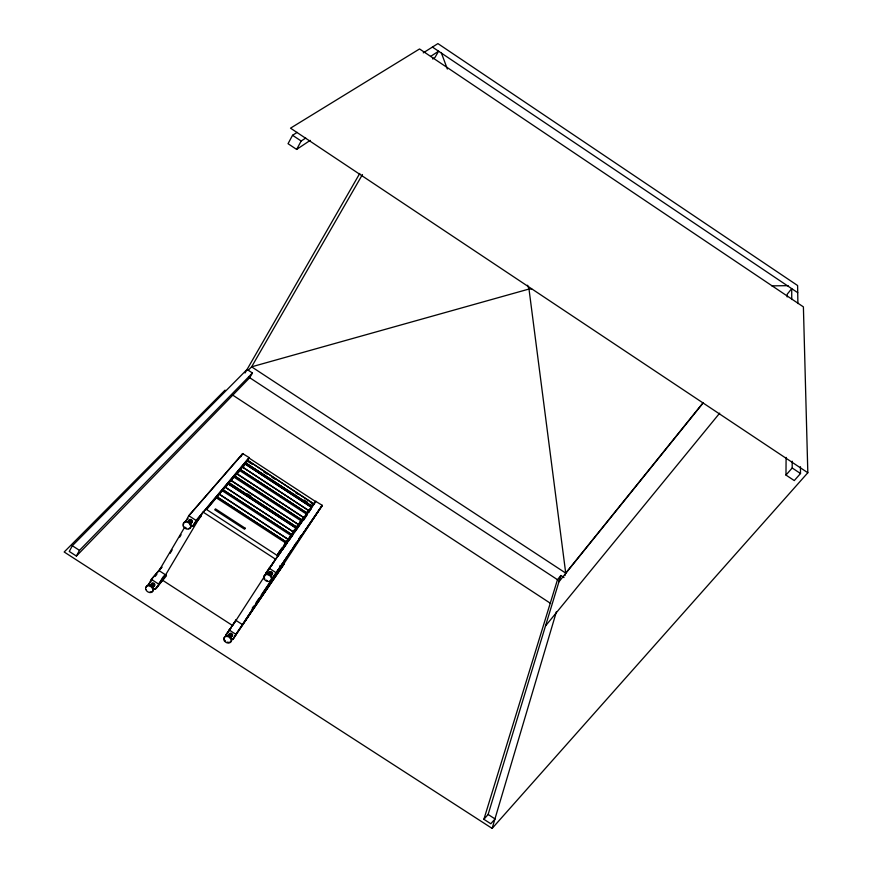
<?xml version="1.0" encoding="UTF-8"?>
<svg xmlns="http://www.w3.org/2000/svg" width="872" height="872" viewBox="0 0 872 872"><rect width="100%" height="100%" fill="white"/><g stroke="black" fill="none" stroke-linecap="round" stroke-linejoin="round"><path stroke-width="1.31" d="M800.409 466.716L800.518 473.518L794.272 480.581L785.977 475.066L786.097 457.386M787.187 296.949L787.209 294.224L791.711 288.643L791.743 299.51M229.707 635.634C228.911 632.974 233.336 635.83 230.579 636.2M225.074 390.111L64.179 551.998L492.135 828.4L556.467 611.544M564.969 575.618L565.721 573.111L702.974 402.886M488.124 814.459L495.067 818.95L490.805 823.768L483.884 819.298L488.124 814.459L560.86 575.487L564.021 577.558M483.884 819.298L557.481 579.695L560.86 575.487M72.332 545.741L69.27 551.453L76.398 556.063L249.708 377.707L252.433 372.998L247.059 369.466L72.332 545.741L79.483 550.363L252.433 372.998M297.145 132.381L292.556 135.28L288.043 143.695L296.633 149.417L310.236 140.37M76.398 556.063L79.483 550.363M296.633 149.417L301.178 141.013L305.723 138.049M216.921 496.811L286.31 542.013L216.921 496.811L219.025 494.032L288.131 539.365L219.025 494.032M222.905 489.748L291.575 534.503L222.905 489.748L224.987 487.012L293.352 531.898L224.987 487.012M228.78 482.837L230.818 480.145L298.475 524.584L230.688 480.374L228.78 482.837L296.72 527.146L298.606 524.366M234.524 476.068L236.53 473.42L303.489 517.412L236.41 473.638L234.524 476.068L301.756 519.93L303.62 517.194M240.16 469.43L306.693 512.867L240.16 469.43L242.133 466.825L308.394 510.393L242.133 466.825M245.675 462.923L311.544 505.945L245.675 462.923L247.626 460.351L313.212 503.515L247.626 460.351M245.021 373.009L359.765 173.43M362.447 174.542L251.616 366.829L247.975 370.513M148.295 585.123L151.216 579.553L161.636 567.182M185.518 521.859L188.646 515.908L242.634 453.593L249.207 457.604L196.015 520.704L192.723 526.241L190.052 524.813M184.559 527.418L159.085 570.637L165.604 574.866M170.105 553.36L172.166 549.872M179.719 537.065L181.104 534.732M152.687 587.968C158.072 593.374 160.83 575.128 166.072 574.833M240.77 456.732L242.634 453.593M217.52 496.026L216.409 497.901L285.733 542.973L286.223 542.264L283.956 540.793L286.18 542.319M217.019 497.345L218.414 495.056M223.505 488.985L222.393 490.838L290.976 535.463M224.268 488.015L206.664 509.542M229.369 482.085L228.257 483.927L296.088 528.16L296.6 527.429M235.102 475.327L234.001 477.158L301.167 520.9L302.955 518.186M235.832 474.379L231.309 480.494M306.105 513.837L239.626 470.52L240.727 468.7M240.181 469.866L241.446 467.774M240.214 469.997L241.468 467.893M311.38 506.283L310.912 506.97L245.152 464.024L246.242 462.215M245.599 463.642L246.95 461.299M296.72 527.146L228.9 482.608M301.756 519.93L234.644 475.84M277.808 554.036L280.01 550.635M225.903 635.307L235.996 619.872M271.781 565.111L265.644 573.918L315.653 501.313L322.204 505.302L272.402 578.31L322.204 505.302M278.026 553.894L281.689 548.226M277.416 555.442L282.517 547.562M283.782 545.414L286.158 541.926M277.645 555.475L290.365 536.018M293.319 531.451L294.801 529.173M269.753 568.261L232.639 625.584L162.465 580.174L202.98 512.017L275.596 559.246M271.148 566.113L274.854 560.391M278.332 554.995L293.897 531.135M295.99 527.724L298.3 524.334M282.626 548.913L297.254 526.361M297.995 525.206L300.916 520.693L298.082 525.238M288.599 539.888L297.941 525.358M301.123 520.955L302.29 519.167M296.818 527.8L298.257 525.598M307.87 511.156L306.061 513.891L306.552 513.194M301.821 520.628L303.249 518.437M310.912 506.97L312.699 504.256M303.5 520.355L307.391 514.349M308.633 512.431L311.577 507.907M278.637 569.198L242.471 624.625L235.985 620.417M230.273 638.141L232.846 639.514L236.127 634.489L229.031 629.9M244.879 621.104L280.948 565.83M280.969 566.201L291.27 550.417M293.472 547.038L296.415 542.537M298.627 539.158L300.829 535.779M318.487 510.97L281.907 566.811L279.901 565.503M232.846 639.514L284.119 563.563L235.996 634.118M232.453 639.547L284.239 563.912M286.31 542.013L288.272 539.136M291.575 534.503L293.493 531.669M306.693 512.867L308.535 510.175M311.544 505.945L313.353 503.297M252.193 608.274L253.708 606.051M255.987 602.737L259.017 598.301M261.284 594.987L322.313 505.662M226.676 634.195L231.331 627.48M225.772 634.947L236.388 619.839M265.513 573.525L316.035 501.269M277.928 556.303L281.198 551.605M282.528 549.698L287.324 542.809M288.676 540.891L293.461 534.013M294.998 531.822L307.26 514.229M308.633 512.256L310.933 508.954M290.943 535.517L291.466 534.776M277.274 555.606L312.874 504.681M558.952 581.766L703.41 402.635M545.501 625.943L719.694 413.143M154.889 589.385L162.639 580.011M155.27 589.352L166.465 575.814M158.344 584.175L165.942 574.463M148.153 584.752L152.513 579.575M155.118 576.468L156.862 574.397M151.216 579.553L162.018 567.149M206.239 509.39L246.852 461.55M192.32 526.285L199.339 518.012M225.521 487.306L228.835 483.252M236.181 474.75L239.32 471.043M239.626 470.52L244.825 464.547M245.152 464.024L245.697 463.381L249.098 465.594M192.723 526.241L201.487 515.897M237.424 473.518L239.179 471.447M242.689 467.316L244.443 465.245M196.015 520.704L249.207 457.604M152.197 587.347L152.24 586.3M185.376 521.467L188.047 518.382M188.646 515.908L243.005 453.549M785.977 475.066L792.201 467.981L792.179 461.19M492.135 828.4L807.821 472.744L803.395 306.879L419.552 48.952L290.518 128.162L807.821 472.744M432.686 59.002L434.954 57.498L438.583 51.219L430.637 56.408M423.247 52.854L437.918 43.6L797.608 285.526L797.891 303.554M190.554 522.579C192.919 521.576 188.406 519.418 189.388 521.979M270.81 574.724C273.23 573.798 268.75 571.596 269.644 574.136M269.001 568.141L276.326 572.893M531.713 289.014L528.999 289.046L251.616 366.829L565.721 573.111L528.999 289.046L527.582 285.231M771.829 285.863L788.114 285.656M151.597 579.52L158.203 583.793M205.629 508.899L277.906 555.922M189.05 515.864L195.873 520.301M248.923 457.985L315.762 501.662M246.645 460.667L252.335 464.384M263.715 471.817L267.126 474.041M271.683 477.017L275.094 479.251M295.575 492.626L297.843 494.108M310.356 502.283L313.778 504.517M304.11 500.016L307.511 502.239M253.589 468.602L256.978 470.826M260.379 473.038L263.813 475.207M268.314 478.216L271.704 480.439M283.029 487.84L286.474 490.01M290.965 493.018L294.365 495.231M305.69 502.632L309.08 504.855M245.185 463.969L310.944 506.915M257.055 480.886L260.434 483.088L257.022 480.93M299.805 508.79L303.173 510.992M244.65 472.853L246.896 474.324M264.892 486.075L268.271 488.276M279.52 495.623L281.765 497.084M299.772 508.834L303.14 511.036M243.626 482.467L245.937 483.906M251.583 487.666L253.85 489.148M264.085 495.819L268.663 498.74M289.09 512.137L291.357 513.619M247.463 493.89L250.864 496.103M228.791 483.295L231.058 484.767M249.12 496.55L252.509 498.762M264.935 506.861L267.192 508.332M286.398 520.857L288.687 522.274M228.3 483.884L296.12 528.105M229.794 494.653L232.072 496.146M267.453 519.2L270.876 521.434M276.01 535.615L278.277 537.098L275.966 535.67M238.525 511.286L240.792 512.758M231.908 394.58L550.614 603.424M248.891 377.173L558.178 580.153M292.556 135.28L301.178 141.013M792.201 467.981L800.518 473.518M432.414 47.066L797.717 292.676M229.805 636.331L230.306 636.931M151.259 586.627L151.772 587.238M441.221 52.505L447.358 69.03M264.151 576.817A4.109 3.259 33 0 1 267.17 573.852A4.109 3.259 33 0 1 271.606 576.73A4.109 3.259 33 0 1 270.124 580.697M267.203 580.61A4.109 3.259 33 0 1 266.243 580.12M264.761 578.637A4.109 3.259 33 0 1 264.325 577.744M268.107 574.103A1.853 1.472 33 0 1 270.571 574.474A1.853 1.472 33 0 1 270.691 576.686M267.955 574.626A1.853 1.472 33 0 1 270.56 575.956M269.252 573.373A1.842 1.461 33 0 1 270.375 571.64A1.842 1.461 33 0 1 272.565 573.057A1.842 1.461 33 0 1 271.432 574.79M269.034 574.365A1.842 1.461 33 0 1 269.83 572.239A1.842 1.461 33 0 1 272.195 573.787A1.842 1.461 33 0 1 270.582 575.367M224.398 639.361A3.979 3.052 32.7 0 1 227.385 635.743A3.979 3.052 32.7 0 1 231.669 639.961A3.979 3.052 32.7 0 1 227.2 642.108M225.466 640.996A3.979 3.052 32.7 0 1 224.834 640.222M227.865 636.026A1.788 1.373 32.7 0 1 230.306 635.982A1.788 1.373 32.7 0 1 230.622 638.239M227.93 636.342A1.788 1.373 32.7 0 1 230.524 638.021M229.554 635.23A1.788 1.373 32.7 0 1 230.415 633.214A1.788 1.373 32.7 0 1 232.617 634.98A1.788 1.373 32.7 0 1 230.611 636.069M229.412 636.189A1.788 1.373 32.7 0 1 229.598 633.911A1.788 1.373 32.7 0 1 232.105 635.197A1.788 1.373 32.7 0 1 230.622 636.811M146.158 587.161A4 3.052 36.1 0 1 150.126 585.352A4 3.052 36.1 0 1 153.516 589.418A4 3.052 36.1 0 1 150.137 591.935M149.94 585.635A1.798 1.373 36.2 0 1 152.142 585.428A1.798 1.373 36.2 0 1 152.96 587.586M150.278 585.788A1.798 1.373 36.2 0 1 152.371 588.295M151.684 584.611A1.798 1.373 36.2 0 1 152.949 582.932A1.798 1.373 36.2 0 1 154.9 584.84A1.798 1.373 36.2 0 1 152.96 585.853M151.401 585.581A1.798 1.373 36.2 0 1 152.328 583.51A1.798 1.373 36.2 0 1 154.409 585.548A1.798 1.373 36.2 0 1 152.055 586.224M183.512 524.443A4.142 3.27 37.1 0 1 186.728 521.38A4.142 3.27 37.1 0 1 191.077 524.889A4.142 3.27 37.1 0 1 188.625 528.563M186.641 528.279A4.142 3.27 37.1 0 1 184.842 527.124M187.633 521.816A1.864 1.472 37.1 0 1 190.499 524.137M187.796 522.175A1.864 1.472 37.1 0 1 189.496 522.829M189.791 523.2A1.864 1.472 37.1 0 1 190.063 524.443M188.973 520.846A1.853 1.472 37.1 0 1 190.412 519.472A1.853 1.472 37.1 0 1 192.363 521.042A1.853 1.472 37.1 0 1 191.262 522.688M188.592 521.816A1.853 1.472 37.1 0 1 189.791 520.017A1.853 1.472 37.1 0 1 191.927 521.729A1.853 1.472 37.1 0 1 190.347 523.233M189.606 522.557A1.09 0.861 37.1 0 1 189.856 523.712M151.804 584.665C153.156 588.262 154.617 582.725 151.804 584.665M245.294 528.279L244.585 529.217L214.741 509.793L215.493 508.888L245.294 528.279M264.325 579.259A4.12 3.259 33 0 0 271.039 580.262A4.12 3.259 33 0 0 267.41 574.517A4.12 3.259 33 0 0 264.325 579.259M224.377 640.866A3.979 3.052 32.7 0 0 230.829 641.901A3.979 3.052 32.7 0 0 227.265 636.44A3.979 3.052 32.7 0 0 224.377 640.866M145.82 589.505A4.011 3.052 36.1 0 0 152.142 591.968A4.011 3.052 36.1 0 0 149.94 586.071A4.011 3.052 36.1 0 0 145.82 589.505M183.218 525.958A4.142 3.27 37.1 0 0 189.769 528.476A4.142 3.27 37.1 0 0 187.567 522.252A4.142 3.27 37.1 0 0 183.218 525.958"/></g></svg>
